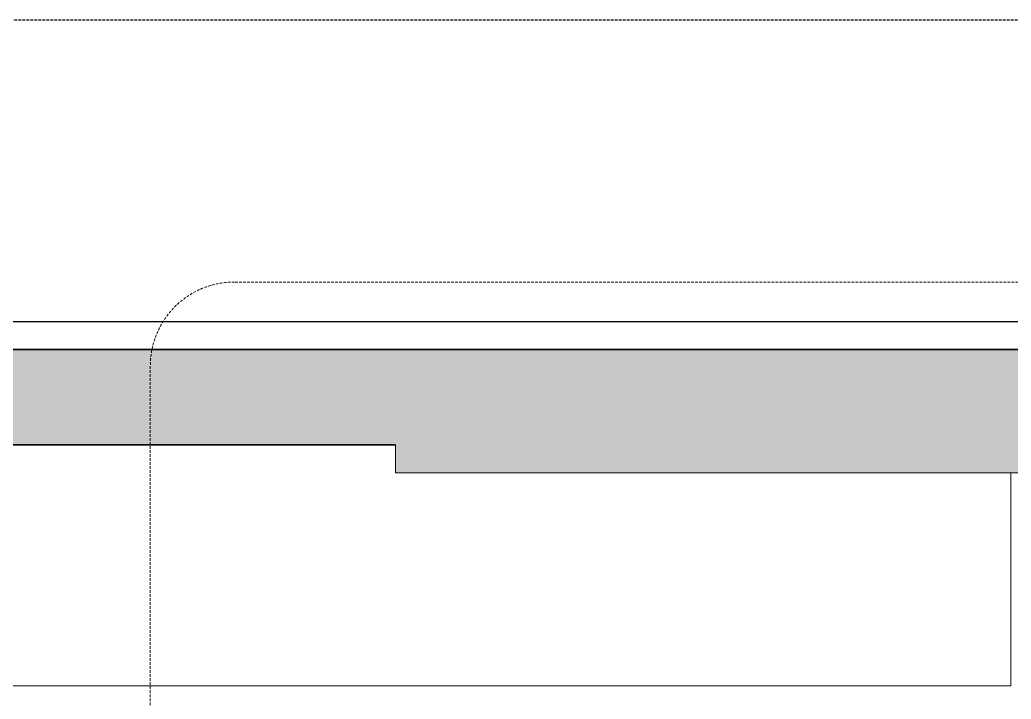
# Model space of a CAD drawing. Header units: millimetres. Extents: x 67190 to 250421, y 542 to 78637.
# Drawn here: x 103771 to 105540, y 4926 to 6138 of the extents above; entities that cross this region are included whole.
import ezdxf

# ---------------------------------------------------------------- set-up
doc = ezdxf.new("R2010")
doc.units = ezdxf.units.MM
for name, pattern in [('Centre', [31.75, 6.35, -4.7625, 15.875, -4.7625]), ('Demolished', [7.14375, 4.7625, -2.38125]), ('Hidden', [7.14375, 4.7625, -2.38125]), ('IMPORT-CENTER _2_', [40.64, 25.4, -5.08, 5.08, -5.08])]:
    doc.linetypes.add(name, pattern=pattern)
for name, color, linetype, lineweight in [('0-6', 130, 'Continuous', 5), ('A-ANNO-SYMB-1', 150, 'Demolished', 9), ('A-DETL-GENF', 92, 'Continuous', 18), ('A-DETL-GENF-4', 92, 'Hidden', 25), ('A-DETL-GENF-5', 9, 'Continuous', 18), ('A-DETL-MEDM', 33, 'Continuous', 35), ('A-DETL-THIN', 151, 'Continuous', 18), ('A-FLOR-LEVL-2', 51, 'Centre', 9), ('G-IMPT', 8, 'Continuous', 18), ('G-IMPT-3', 8, 'IMPORT-CENTER _2_', 18), ('M-EQPM', 50, 'Continuous', 18), ('M-EQPM-2', 50, 'Continuous', 25), ('S-BEAM-2', 7, 'Continuous', 18)]:
    doc.layers.add(name, color=color, linetype=linetype, lineweight=lineweight)

# ---------------------------------------------------------------- blocks, each defined once
blk = doc.blocks.new('NCV_TKTC_KET CAU_rvt-3-TKCS_CĂN HỘ LOẠI 5 - MẶT CẮT 2')
at = {"layer": 'S-BEAM-2'}
for p, q in [((32235.3, 4950), (32235.3, 5330)), ((25536.9, 4950), (32235.3, 4950))]:
    blk.add_line(p, q, dxfattribs=at)
blk = doc.blocks.new('TKTC_XREF_251221_MB TANG 2-7 - TKTC_XREF_260130_MB TANG 2-5_dwg_$cc-4746812-TKCS_CĂN HỘ LOẠI 5 - MẶT CẮT 2')
at = {"layer": 'G-IMPT'}
blk.add_line((31222.5, 5600), (31222.5, 5600), dxfattribs=at)
at = {"layer": 'G-IMPT-3'}
blk.add_line((31265, 5600), (31180.1, 5600), dxfattribs=at)
at = {"layer": 'M-EQPM'}
for p, q in [((31254.1, 5600), (31191, 5600)), ((31191, 5600), (31222.5, 5600)), ((31222.5, 5600), (31254.1, 5600))]:
    blk.add_line(p, q, dxfattribs=at)
blk = doc.blocks.new('TKTC_XREF_251221_MB TANG 2-7 - TKTC_XREF_260130_MB TANG 2-5_dwg_CUM U_DN150-4746811-TKCS_CĂN HỘ LOẠI 5 - MẶT CẮT 2')
at = {"layer": 'G-IMPT'}
for p, q in [((31182.1, 5600), (31181.5, 5600)), ((31181.5, 5600), (31182.1, 5600)), ((31181.5, 5600), (31182.1, 5600)), ((31182.1, 5600), (31181.5, 5600)), ((31185.3, 5600), (31182.1, 5600)), ((31182.1, 5600), (31185.3, 5600)), ((31185.3, 5600), (31182.1, 5600)), ((31182.1, 5600), (31185.3, 5600)), ((31185.8, 5600), (31185.8, 5600)), ((31185.8, 5600), (31185.8, 5600)), ((31185.8, 5600), (31188.6, 5600)), ((31188.6, 5600), (31185.8, 5600)), ((31188.6, 5600), (31185.8, 5600)), ((31188.6, 5600), (31185.8, 5600)), ((31185.8, 5600), (31188.6, 5600)), ((31188.6, 5600), (31185.8, 5600)), ((31188.6, 5600), (31185.8, 5600)), ((31188.6, 5600), (31185.8, 5600)), ((31188.6, 5600), (31189.8, 5600)), ((31189.8, 5600), (31188.6, 5600)), ((31188.6, 5600), (31189.8, 5600)), ((31189.8, 5600), (31188.6, 5600)), ((31189.8, 5600), (31224.3, 5600)), ((31189.8, 5600), (31224.3, 5600)), ((31189.8, 5600), (31224.3, 5600)), ((31189.8, 5600), (31224.3, 5600)), ((31224.3, 5600), (31224.3, 5600)), ((31224.3, 5600), (31224.3, 5600)), ((31224.3, 5600), (31259.8, 5600)), ((31259.8, 5600), (31224.3, 5600))]:
    blk.add_line(p, q, dxfattribs=at)
blk = doc.blocks.new('TKTC_XREF_251221_MB TANG 2-7 - TKTC_XREF_260130_MB TANG 2-5_dwg_CUM U_DN150-V41-TKCS_CĂN HỘ LOẠI 5 - MẶT CẮT 2')
at = {"layer": 'G-IMPT'}
for p, q in [((31180.8, 5600), (31180.1, 5600)), ((31180.1, 5600), (31180.8, 5600)), ((31180.1, 5600), (31180.8, 5600)), ((31180.8, 5600), (31180.1, 5600)), ((31184.6, 5600), (31180.8, 5600)), ((31180.8, 5600), (31184.6, 5600)), ((31184.6, 5600), (31180.8, 5600)), ((31180.8, 5600), (31184.6, 5600)), ((31185.3, 5600), (31185.3, 5600)), ((31185.3, 5600), (31185.3, 5600)), ((31185.3, 5600), (31188.6, 5600)), ((31188.6, 5600), (31185.3, 5600)), ((31188.6, 5600), (31185.3, 5600)), ((31188.6, 5600), (31185.3, 5600)), ((31185.3, 5600), (31188.6, 5600)), ((31188.6, 5600), (31185.3, 5600)), ((31188.6, 5600), (31185.3, 5600)), ((31188.6, 5600), (31185.3, 5600)), ((31188.6, 5600), (31189.9, 5600)), ((31189.9, 5600), (31188.6, 5600)), ((31188.6, 5600), (31189.9, 5600)), ((31189.9, 5600), (31188.6, 5600)), ((31189.9, 5600), (31231.1, 5600)), ((31189.9, 5600), (31231.1, 5600)), ((31189.9, 5600), (31231.1, 5600)), ((31189.9, 5600), (31231.1, 5600)), ((31231.1, 5600), (31267.6, 5600)), ((31267.6, 5600), (31231.1, 5600)), ((31231.1, 5600), (31269.8, 5600)), ((31269.8, 5600), (31231.1, 5600)), ((31231.1, 5600), (31273.3, 5600)), ((31273.3, 5600), (31231.1, 5600))]:
    blk.add_line(p, q, dxfattribs=at)
blk = doc.blocks.new('TKTC_XREF_251221_MB TANG 2-7 - TKTC_XREF_260130_MB TANG 2-5_dwg_$cc-V42-TKCS_CĂN HỘ LOẠI 5 - MẶT CẮT 2')
at = {"layer": 'G-IMPT'}
for p, q in [((31231.1, 5600), (31195.4, 5600)), ((31195.4, 5600), (31266.7, 5600)), ((31266.7, 5600), (31231.1, 5600))]:
    blk.add_line(p, q, dxfattribs=at)
at = {"layer": 'G-IMPT-3'}
blk.add_line((31281.6, 5600), (31180.5, 5600), dxfattribs=at)
at = {"layer": 'M-EQPM'}
for p, q in [((31268.6, 5600), (31193.5, 5600)), ((31193.5, 5600), (31231.1, 5600)), ((31231.1, 5600), (31268.6, 5600))]:
    blk.add_line(p, q, dxfattribs=at)
blk = doc.blocks.new('TKTC_XREF_251221_MB TANG 2-7 - TKTC_XREF_260130_MB TANG 2-5_dwg_$cc-4746805-TKCS_CĂN HỘ LOẠI 5 - MẶT CẮT 2')
at = {"layer": 'G-IMPT-3'}
for p, q in [((31264.2, 5600), (31183.6, 5600)), ((31223.9, 5600), (31223.9, 5600))]:
    blk.add_line(p, q, dxfattribs=at)
at = {"layer": 'M-EQPM'}
for p, q in [((31194, 5600), (31250.9, 5600)), ((31250.9, 5600), (31194, 5600)), ((31223.9, 5600), (31223.9, 5600)), ((31223.9, 5600), (31223.9, 5600)), ((31223.9, 5600), (31223.9, 5600))]:
    blk.add_line(p, q, dxfattribs=at)
blk = doc.blocks.new('TKTC_XREF_251221_MB TANG 2-7 - TKTC_XREF_260130_MB TANG 2-5_dwg_CUM U_DN100-4746799-TKCS_CĂN HỘ LOẠI 5 - MẶT CẮT 2')
at = {"layer": 'G-IMPT'}
for p, q in [((31182.4, 5600), (31182.9, 5600)), ((31182.9, 5600), (31182.4, 5600)), ((31182.4, 5600), (31182.9, 5600)), ((31182.9, 5600), (31182.4, 5600)), ((31185.7, 5600), (31182.9, 5600)), ((31182.9, 5600), (31185.7, 5600)), ((31185.7, 5600), (31182.9, 5600)), ((31182.9, 5600), (31185.7, 5600)), ((31186.2, 5600), (31186.2, 5600)), ((31186.2, 5600), (31186.2, 5600)), ((31186.2, 5600), (31188.8, 5600)), ((31188.8, 5600), (31186.2, 5600)), ((31188.8, 5600), (31186.2, 5600)), ((31188.8, 5600), (31186.2, 5600)), ((31186.2, 5600), (31188.8, 5600)), ((31188.8, 5600), (31186.2, 5600)), ((31188.8, 5600), (31186.2, 5600)), ((31188.8, 5600), (31186.2, 5600)), ((31188.8, 5600), (31189.8, 5600)), ((31189.8, 5600), (31188.8, 5600)), ((31188.8, 5600), (31189.8, 5600)), ((31189.8, 5600), (31188.8, 5600)), ((31189.8, 5600), (31223.9, 5600)), ((31189.8, 5600), (31223.9, 5600)), ((31189.8, 5600), (31223.9, 5600)), ((31189.8, 5600), (31223.9, 5600)), ((31223.9, 5600), (31223.9, 5600)), ((31223.9, 5600), (31223.9, 5600)), ((31223.9, 5600), (31259.2, 5600)), ((31259.2, 5600), (31223.9, 5600))]:
    blk.add_line(p, q, dxfattribs=at)
blk = doc.blocks.new('TKTC_XREF_251221_MB TANG 2-7 - TKTC_XREF_260130_MB TANG 2-5_dwg_CUM U_DN150-V43-TKCS_CĂN HỘ LOẠI 5 - MẶT CẮT 2')
at = {"layer": 'G-IMPT'}
for p, q in [((31178.8, 5600), (31178, 5600)), ((31178, 5600), (31178.8, 5600)), ((31178, 5600), (31178.8, 5600)), ((31178.8, 5600), (31178, 5600)), ((31183.3, 5600), (31178.8, 5600)), ((31178.8, 5600), (31183.3, 5600)), ((31183.3, 5600), (31178.8, 5600)), ((31178.8, 5600), (31183.3, 5600)), ((31184.1, 5600), (31184.1, 5600)), ((31184.1, 5600), (31184.1, 5600)), ((31184.1, 5600), (31184.1, 5600)), ((31184.1, 5600), (31184.1, 5600)), ((31184.1, 5600), (31184.1, 5600)), ((31184.1, 5600), (31184.1, 5600)), ((31184.1, 5600), (31188.2, 5600)), ((31188.2, 5600), (31184.1, 5600)), ((31188.2, 5600), (31184.1, 5600)), ((31188.2, 5600), (31184.1, 5600)), ((31184.1, 5600), (31188.2, 5600)), ((31188.2, 5600), (31184.1, 5600)), ((31188.2, 5600), (31184.1, 5600)), ((31188.2, 5600), (31184.1, 5600)), ((31188.2, 5600), (31189.8, 5600)), ((31189.8, 5600), (31188.2, 5600)), ((31188.2, 5600), (31189.8, 5600)), ((31189.8, 5600), (31188.2, 5600)), ((31189.8, 5600), (31239.1, 5600)), ((31189.8, 5600), (31239.1, 5600)), ((31189.8, 5600), (31239.1, 5600)), ((31189.8, 5600), (31239.1, 5600)), ((31239.1, 5600), (31283, 5600)), ((31283, 5600), (31239.1, 5600)), ((31239.1, 5600), (31239.1, 5600)), ((31239.1, 5600), (31239.1, 5600))]:
    blk.add_line(p, q, dxfattribs=at)
blk = doc.blocks.new('TKTC_XREF_251221_MB TANG 2-7 - TKTC_XREF_260130_MB TANG 2-5_dwg_$cc-4746800-TKCS_CĂN HỘ LOẠI 5 - MẶT CẮT 2')
at = {"layer": 'G-IMPT-3'}
for p, q in [((31402.5, 5600), (31176.5, 5600)), ((31289.7, 5600), (31289.4, 5600))]:
    blk.add_line(p, q, dxfattribs=at)
at = {"layer": 'M-EQPM'}
for p, q in [((31205.5, 5600), (31205.5, 5600)), ((31289.6, 5600), (31289.4, 5600)), ((31289.4, 5600), (31289.5, 5600)), ((31289.5, 5600), (31289.6, 5600))]:
    blk.add_line(p, q, dxfattribs=at)
blk = doc.blocks.new('TKTC_XREF_251221_MB TANG 2-7 - TKTC_XREF_260130_MB TANG 2-5_dwg_CUM U_DN100-4746796-TKCS_CĂN HỘ LOẠI 5 - MẶT CẮT 2')
at = {"layer": 'G-IMPT'}
for p, q in [((31169.3, 5600), (31170.7, 5600)), ((31170.7, 5600), (31169.3, 5600)), ((31169.3, 5600), (31169.3, 5600)), ((31169.5, 5600), (31170.9, 5600)), ((31170.9, 5600), (31169.5, 5600)), ((31169.5, 5600), (31169.5, 5600)), ((31173, 5600), (31173, 5600)), ((31173.2, 5600), (31173.2, 5600)), ((31175.8, 5600), (31175.8, 5600)), ((31176, 5600), (31176.1, 5600)), ((31178.7, 5600), (31178.7, 5600)), ((31178.9, 5600), (31179, 5600)), ((31180.1, 5600), (31180.1, 5600)), ((31180.1, 5600), (31180.1, 5600)), ((31180.1, 5600), (31180.1, 5600)), ((31187.2, 5600), (31180.1, 5600)), ((31187.2, 5600), (31180.1, 5600)), ((31180.4, 5600), (31180.4, 5600)), ((31180.4, 5600), (31180.4, 5600)), ((31180.4, 5600), (31180.4, 5600)), ((31187.4, 5600), (31180.4, 5600)), ((31187.4, 5600), (31180.4, 5600)), ((31190, 5600), (31285.8, 5600)), ((31190.3, 5600), (31286.1, 5600)), ((31286.1, 5600), (31285.8, 5600)), ((31286, 5600), (31285.8, 5600)), ((31286.1, 5600), (31285.8, 5600))]:
    blk.add_line(p, q, dxfattribs=at)
at = {"layer": 'G-IMPT', "flags": 128}
for points in [[(31178.7, 5600), (31170.7, 5600), (31170.7, 5600), (31178.7, 5600)], [(31178.9, 5600), (31170.9, 5600), (31170.9, 5600), (31179, 5600)], [(31180.1, 5600), (31187.2, 5600), (31187.2, 5600), (31180.1, 5600)], [(31180.4, 5600), (31187.5, 5600), (31187.4, 5600), (31180.4, 5600)], [(31187.2, 5600), (31187.2, 5600), (31190, 5600), (31190, 5600), (31187.2, 5600), (31187.2, 5600)], [(31187.4, 5600), (31187.4, 5600), (31190.3, 5600), (31190.3, 5600), (31187.5, 5600), (31187.5, 5600)], [(31190, 5600), (31285.8, 5600), (31285.8, 5600)], [(31190.3, 5600), (31286.1, 5600), (31286, 5600)]]:
    blk.add_lwpolyline(points, dxfattribs=at)
blk = doc.blocks.new('TKTC_XREF_251221_MB TANG 2-7 - TKTC_XREF_260130_MB TANG 2-5_dwg_$cc-V44-TKCS_CĂN HỘ LOẠI 5 - MẶT CẮT 2')
at = {"layer": 'G-IMPT-3'}
for p, q in [((31071.8, 5600), (31192.9, 5600)), ((31132.8, 5600), (31131.9, 5600))]:
    blk.add_line(p, q, dxfattribs=at)
at = {"layer": 'M-EQPM'}
for p, q in [((31132.7, 5600), (31132.1, 5600)), ((31132.1, 5600), (31132.4, 5600)), ((31132.4, 5600), (31132.7, 5600)), ((31177.4, 5600), (31177.4, 5600))]:
    blk.add_line(p, q, dxfattribs=at)
blk = doc.blocks.new('TKTC_XREF_251221_MB TANG 2-7 - TKTC_XREF_260130_MB TANG 2-5_dwg_CUM U_DN100-V45-TKCS_CĂN HỘ LOẠI 5 - MẶT CẮT 2')
at = {"layer": 'G-IMPT'}
for p, q in [((31134.7, 5600), (31133.9, 5600)), ((31134.7, 5600), (31133.9, 5600)), ((31185.2, 5600), (31133.9, 5600)), ((31134.6, 5600), (31134, 5600)), ((31186, 5600), (31134.7, 5600)), ((31186.7, 5600), (31190.5, 5600)), ((31186.8, 5600), (31190.6, 5600)), ((31187.5, 5600), (31191.3, 5600)), ((31187.5, 5600), (31191.3, 5600)), ((31190.5, 5600), (31190.5, 5600)), ((31190.5, 5600), (31190.6, 5600)), ((31190.6, 5600), (31190.6, 5600)), ((31191.3, 5600), (31191.3, 5600)), ((31191.3, 5600), (31191.3, 5600)), ((31191.3, 5600), (31191.3, 5600)), ((31191.3, 5600), (31191.3, 5600)), ((31192, 5600), (31192.1, 5600)), ((31192.8, 5600), (31192.9, 5600)), ((31193.6, 5600), (31193.6, 5600)), ((31194.4, 5600), (31194.4, 5600)), ((31195.1, 5600), (31195.1, 5600)), ((31196.4, 5600), (31195.6, 5600)), ((31195.6, 5600), (31196.3, 5600)), ((31196.3, 5600), (31197.1, 5600)), ((31196.3, 5600), (31196.4, 5600)), ((31197.1, 5600), (31196.4, 5600)), ((31197.1, 5600), (31197.1, 5600))]:
    blk.add_line(p, q, dxfattribs=at)
at = {"layer": 'G-IMPT', "flags": 128}
for points in [[(31185.3, 5600), (31133.9, 5600), (31134, 5600)], [(31186, 5600), (31134.7, 5600), (31134.6, 5600)], [(31186.7, 5600), (31186.7, 5600), (31185.2, 5600), (31185.3, 5600), (31186.8, 5600), (31186.8, 5600)], [(31187.5, 5600), (31187.5, 5600), (31185.9, 5600), (31186, 5600), (31187.6, 5600), (31187.5, 5600)], [(31190.6, 5600), (31186.8, 5600), (31186.7, 5600), (31190.5, 5600)], [(31191.3, 5600), (31187.5, 5600), (31187.5, 5600), (31191.3, 5600)], [(31191.3, 5600), (31195.6, 5600), (31195.6, 5600), (31191.3, 5600)], [(31192, 5600), (31196.3, 5600), (31196.4, 5600), (31192.1, 5600)]]:
    blk.add_lwpolyline(points, dxfattribs=at)
blk = doc.blocks.new('TKTC_XREF_251221_MB TANG 2-7 - TKTC_XREF_260130_MB TANG 2-5_dwg_$cc-4746795-TKCS_CĂN HỘ LOẠI 5 - MẶT CẮT 2')
at = {"layer": 'G-IMPT-3'}
for p, q in [((31043.3, 5600), (31196.3, 5600)), ((31119.9, 5600), (31119.8, 5600))]:
    blk.add_line(p, q, dxfattribs=at)
at = {"layer": 'M-EQPM'}
for p, q in [((31119.8, 5600), (31119.9, 5600)), ((31119.9, 5600), (31119.8, 5600)), ((31119.8, 5600), (31119.8, 5600)), ((31176.7, 5600), (31176.7, 5600))]:
    blk.add_line(p, q, dxfattribs=at)
blk = doc.blocks.new('TKTC_XREF_251221_MB TANG 2-7 - TKTC_XREF_260130_MB TANG 2-5_dwg_CUM U_DN100-V46-TKCS_CĂN HỘ LOẠI 5 - MẶT CẮT 2')
at = {"layer": 'G-IMPT'}
for p, q in [((31119.8, 5600), (31119.9, 5600)), ((31119.8, 5600), (31119.9, 5600)), ((31119.8, 5600), (31119.9, 5600)), ((31184.6, 5600), (31119.8, 5600)), ((31184.7, 5600), (31119.9, 5600)), ((31186.5, 5600), (31191.3, 5600)), ((31186.5, 5600), (31191.3, 5600)), ((31186.6, 5600), (31191.4, 5600)), ((31186.6, 5600), (31191.4, 5600)), ((31191.3, 5600), (31191.3, 5600)), ((31191.3, 5600), (31191.3, 5600)), ((31191.3, 5600), (31191.3, 5600)), ((31191.4, 5600), (31191.4, 5600)), ((31191.4, 5600), (31191.4, 5600)), ((31191.4, 5600), (31191.4, 5600)), ((31192.3, 5600), (31192.3, 5600)), ((31192.4, 5600), (31192.4, 5600)), ((31194.2, 5600), (31194.2, 5600)), ((31194.4, 5600), (31194.3, 5600)), ((31196.1, 5600), (31196.1, 5600)), ((31196.3, 5600), (31196.3, 5600)), ((31198.7, 5600), (31197.7, 5600)), ((31197.7, 5600), (31198.7, 5600)), ((31198.8, 5600), (31197.8, 5600)), ((31197.8, 5600), (31198.8, 5600)), ((31198.7, 5600), (31198.7, 5600)), ((31198.8, 5600), (31198.8, 5600))]:
    blk.add_line(p, q, dxfattribs=at)
at = {"layer": 'G-IMPT', "flags": 128}
for points in [[(31184.6, 5600), (31119.8, 5600), (31119.8, 5600)], [(31184.7, 5600), (31119.9, 5600), (31119.9, 5600)], [(31186.5, 5600), (31186.5, 5600), (31184.6, 5600), (31184.6, 5600), (31186.5, 5600), (31186.5, 5600)], [(31186.6, 5600), (31186.6, 5600), (31184.7, 5600), (31184.7, 5600), (31186.6, 5600), (31186.6, 5600)], [(31191.3, 5600), (31186.5, 5600), (31186.5, 5600), (31191.3, 5600)], [(31191.4, 5600), (31186.6, 5600), (31186.6, 5600), (31191.4, 5600)], [(31192.3, 5600), (31197.7, 5600), (31197.7, 5600), (31192.3, 5600)], [(31192.4, 5600), (31197.8, 5600), (31197.8, 5600), (31192.4, 5600)]]:
    blk.add_lwpolyline(points, dxfattribs=at)
blk = doc.blocks.new('TKTC_XREF_251221_MB TANG 2-7 - TKTC_XREF_260130_MB TANG 2-5_dwg_$cc-4746798-TKCS_CĂN HỘ LOẠI 5 - MẶT CẮT 2')
at = {"layer": 'G-IMPT-3'}
for p, q in [((31044.2, 5600), (31197.2, 5600)), ((31120.6, 5600), (31120.7, 5600))]:
    blk.add_line(p, q, dxfattribs=at)
at = {"layer": 'M-EQPM'}
for p, q in [((31120.7, 5600), (31120.6, 5600)), ((31120.6, 5600), (31120.7, 5600)), ((31120.7, 5600), (31120.7, 5600)), ((31177.5, 5600), (31177.5, 5600))]:
    blk.add_line(p, q, dxfattribs=at)
blk = doc.blocks.new('TKTC_XREF_251221_MB TANG 2-7 - TKTC_XREF_260130_MB TANG 2-5_dwg_$cc-4746797-TKCS_CĂN HỘ LOẠI 5 - MẶT CẮT 2')
at = {"layer": 'G-IMPT-3'}
for p, q in [((31072.2, 5600), (31193.3, 5600)), ((31133.2, 5600), (31132.3, 5600))]:
    blk.add_line(p, q, dxfattribs=at)
at = {"layer": 'M-EQPM'}
for p, q in [((31133.1, 5600), (31132.5, 5600)), ((31132.5, 5600), (31132.8, 5600)), ((31132.8, 5600), (31133.1, 5600)), ((31177.8, 5600), (31177.8, 5600))]:
    blk.add_line(p, q, dxfattribs=at)
blk = doc.blocks.new('TKTC_XREF_251221_MB TANG 2-7 - TKTC_XREF_260130_MB TANG 2-5_dwg_$cc-4746802-TKCS_CĂN HỘ LOẠI 5 - MẶT CẮT 2')
at = {"layer": 'G-IMPT-3'}
for p, q in [((30729.2, 5600), (30850.3, 5600)), ((30789.3, 5600), (30790.1, 5600))]:
    blk.add_line(p, q, dxfattribs=at)
at = {"layer": 'M-EQPM'}
for p, q in [((30789.7, 5600), (30744.7, 5600)), ((30744.7, 5600), (30834.7, 5600)), ((30834.7, 5600), (30789.7, 5600)), ((30790, 5600), (30790, 5600))]:
    blk.add_line(p, q, dxfattribs=at)
blk = doc.blocks.new('TKTC_XREF_251221_MB TANG 2-7 - TKTC_XREF_260130_MB TANG 2-5_dwg_CUM U_DN100-V65-TKCS_CĂN HỘ LOẠI 5 - MẶT CẮT 2')
at = {"layer": 'G-IMPT'}
for p, q in [((30736.5, 5600), (30734.2, 5600)), ((30735.2, 5600), (30844.2, 5600)), ((30735.6, 5600), (30735.2, 5600)), ((30742.2, 5600), (30735.4, 5600)), ((30741, 5600), (30736.5, 5600)), ((30736.5, 5600), (30736.5, 5600)), ((30737.5, 5600), (30736.8, 5600)), ((30740.1, 5600), (30737.5, 5600)), ((30740, 5600), (30737.5, 5600)), ((30740.1, 5600), (30737.5, 5600)), ((30740.8, 5600), (30740.1, 5600)), ((30743.3, 5600), (30741, 5600)), ((30741, 5600), (30741, 5600)), ((30741.6, 5600), (30837.9, 5600)), ((30744.7, 5600), (30834.7, 5600)), ((30839.1, 5600), (30836.8, 5600)), ((30844.8, 5600), (30838, 5600)), ((30843.7, 5600), (30839.1, 5600)), ((30839.1, 5600), (30839.1, 5600)), ((30840.2, 5600), (30839.4, 5600)), ((30842.7, 5600), (30840.1, 5600)), ((30842.7, 5600), (30840.2, 5600)), ((30842.7, 5600), (30840.2, 5600)), ((30843.5, 5600), (30842.7, 5600)), ((30843.6, 5600), (30843.7, 5600)), ((30845.9, 5600), (30843.7, 5600)), ((30844.5, 5600), (30844.2, 5600))]:
    blk.add_line(p, q, dxfattribs=at)
at = {"layer": 'G-IMPT', "flags": 128}
for points in [[(30743.3, 5600), (30744.8, 5600), (30744.8, 5600), (30732.7, 5600), (30732.7, 5600), (30734.2, 5600)], [(30734.2, 5600), (30734.2, 5600), (30743.3, 5600), (30743.3, 5600)], [(30740.8, 5600), (30740.8, 5600), (30736.8, 5600), (30736.8, 5600)], [(30741.9, 5600), (30741.6, 5600), (30744.7, 5600)], [(30838.2, 5600), (30837.9, 5600), (30834.7, 5600)], [(30845.9, 5600), (30847.4, 5600), (30847.4, 5600), (30835.3, 5600), (30835.3, 5600), (30836.8, 5600)], [(30836.8, 5600), (30836.8, 5600), (30845.9, 5600), (30845.9, 5600)], [(30843.4, 5600), (30843.5, 5600), (30839.4, 5600), (30839.4, 5600)]]:
    blk.add_lwpolyline(points, dxfattribs=at)
blk = doc.blocks.new('TKTC_XREF_251221_MB TANG 2-7 - TKTC_XREF_260130_MB TANG 2-5_dwg_$cc-V51-TKCS_CĂN HỘ LOẠI 5 - MẶT CẮT 2')
at = {"layer": 'G-IMPT-3'}
for p, q in [((29205.1, 5600), (29358.1, 5600)), ((29281.6, 5600), (29281.6, 5600))]:
    blk.add_line(p, q, dxfattribs=at)
at = {"layer": 'M-EQPM'}
for p, q in [((29281.6, 5600), (29224.8, 5600)), ((29224.8, 5600), (29338.5, 5600)), ((29335.7, 5600), (29227.5, 5600)), ((29227.5, 5600), (29281.6, 5600)), ((29281.6, 5600), (29335.7, 5600)), ((29338.5, 5600), (29281.6, 5600))]:
    blk.add_line(p, q, dxfattribs=at)
blk = doc.blocks.new('TKTC_XREF_251221_MB TANG 2-7 - TKTC_XREF_260130_MB TANG 2-5_dwg_CUM U_DN100-V66-TKCS_CĂN HỘ LOẠI 5 - MẶT CẮT 2')
at = {"layer": 'G-IMPT'}
for p, q in [((30557.8, 5600), (30542.5, 5600)), ((30542.5, 5600), (30544.4, 5600)), ((30547.3, 5600), (30544.4, 5600)), ((30544.4, 5600), (30555.9, 5600)), ((30554.4, 5600), (30545.8, 5600)), ((30546.1, 5600), (30683.8, 5600)), ((30553, 5600), (30547.3, 5600)), ((30548.5, 5600), (30547.6, 5600)), ((30552.7, 5600), (30547.6, 5600)), ((30551.7, 5600), (30548.5, 5600)), ((30551.7, 5600), (30548.5, 5600)), ((30551.7, 5600), (30548.5, 5600)), ((30552.7, 5600), (30551.7, 5600)), ((30555.9, 5600), (30553, 5600)), ((30554.1, 5600), (30675.8, 5600)), ((30554.1, 5600), (30558.1, 5600)), ((30555.9, 5600), (30557.8, 5600)), ((30558.1, 5600), (30671.8, 5600)), ((30675.8, 5600), (30671.8, 5600)), ((30687.5, 5600), (30672.1, 5600)), ((30672.1, 5600), (30674.1, 5600)), ((30676.9, 5600), (30674.1, 5600)), ((30674.1, 5600), (30685.6, 5600)), ((30684.1, 5600), (30675.5, 5600)), ((30682.7, 5600), (30676.9, 5600)), ((30678.2, 5600), (30677.3, 5600)), ((30682.4, 5600), (30677.3, 5600)), ((30681.4, 5600), (30678.2, 5600)), ((30681.4, 5600), (30678.2, 5600)), ((30681.4, 5600), (30678.2, 5600)), ((30682.4, 5600), (30681.4, 5600)), ((30685.6, 5600), (30682.7, 5600)), ((30685.6, 5600), (30687.5, 5600))]:
    blk.add_line(p, q, dxfattribs=at)
blk = doc.blocks.new('TKTC_XREF_251221_MB TANG 2-7 - TKTC_XREF_260130_MB TANG 2-5_dwg_$cc-V52-TKCS_CĂN HỘ LOẠI 5 - MẶT CẮT 2')
at = {"layer": 'G-IMPT-3'}
for p, q in [((29490.5, 5600), (29369.4, 5600)), ((29430.4, 5600), (29429.6, 5600))]:
    blk.add_line(p, q, dxfattribs=at)
at = {"layer": 'M-EQPM'}
for p, q in [((29475, 5600), (29385, 5600)), ((29385, 5600), (29430, 5600)), ((29429.7, 5600), (29429.7, 5600)), ((29430, 5600), (29475, 5600))]:
    blk.add_line(p, q, dxfattribs=at)
blk = doc.blocks.new('TKTC_XREF_251221_MB TANG 2-7 - TKTC_XREF_260130_MB TANG 2-5_dwg_CUM U_DN100-V48-TKCS_CĂN HỘ LOẠI 5 - MẶT CẮT 2')
at = {"layer": 'G-IMPT'}
for p, q in [((28978.7, 5600), (28980.9, 5600)), ((28979.8, 5600), (28986.6, 5600)), ((28980.1, 5600), (28980.4, 5600)), ((29089.4, 5600), (28980.4, 5600)), ((28980.9, 5600), (28985.5, 5600)), ((28981, 5600), (28980.9, 5600)), ((28981.2, 5600), (28981.9, 5600)), ((28981.9, 5600), (28984.4, 5600)), ((28981.9, 5600), (28984.5, 5600)), ((28981.9, 5600), (28984.5, 5600)), ((28984.4, 5600), (28985.2, 5600)), ((28985.5, 5600), (28987.8, 5600)), ((28985.5, 5600), (28985.5, 5600)), ((29083.1, 5600), (28986.7, 5600)), ((29079.9, 5600), (28989.9, 5600)), ((29081.3, 5600), (29083.6, 5600)), ((29082.4, 5600), (29089.3, 5600)), ((29083.6, 5600), (29088.1, 5600)), ((29083.6, 5600), (29083.6, 5600)), ((29083.8, 5600), (29084.5, 5600)), ((29084.5, 5600), (29087.1, 5600)), ((29084.6, 5600), (29087.1, 5600)), ((29084.6, 5600), (29087.1, 5600)), ((29087.1, 5600), (29087.8, 5600)), ((29088.1, 5600), (29090.4, 5600)), ((29088.1, 5600), (29088.1, 5600)), ((29089, 5600), (29089.4, 5600))]:
    blk.add_line(p, q, dxfattribs=at)
at = {"layer": 'G-IMPT', "flags": 128}
for points in [[(28978.7, 5600), (28977.2, 5600), (28977.2, 5600), (28989.3, 5600), (28989.3, 5600), (28987.8, 5600)], [(28987.8, 5600), (28987.8, 5600), (28978.7, 5600), (28978.7, 5600)], [(28981.2, 5600), (28981.2, 5600), (28985.2, 5600), (28985.2, 5600)], [(28986.4, 5600), (28986.7, 5600), (28989.9, 5600)], [(29081.3, 5600), (29079.8, 5600), (29079.8, 5600), (29091.9, 5600), (29091.9, 5600), (29090.4, 5600)], [(29082.7, 5600), (29083.1, 5600), (29079.9, 5600)], [(29090.4, 5600), (29090.4, 5600), (29081.3, 5600), (29081.3, 5600)], [(29083.8, 5600), (29083.8, 5600), (29087.8, 5600), (29087.9, 5600)]]:
    blk.add_lwpolyline(points, dxfattribs=at)
blk = doc.blocks.new('TKTC_XREF_251221_MB TANG 2-7 - TKTC_XREF_260130_MB TANG 2-5_dwg_FD-4746803-TKCS_CĂN HỘ LOẠI 5 - MẶT CẮT 2')
at = {"layer": 'G-IMPT'}
for p, q in [((31886.6, 5600), (31736.6, 5600)), ((31736.6, 5600), (31886.6, 5600)), ((31758.3, 5600), (31864.9, 5600)), ((31773.9, 5600), (31849.3, 5600)), ((31773.9, 5600), (31849.3, 5600)), ((31811.6, 5600), (31811.6, 5600))]:
    blk.add_line(p, q, dxfattribs=at)
blk = doc.blocks.new('TKTC_XREF_251221_MB TANG 2-7 - TKTC_XREF_260130_MB TANG 2-5_dwg_$cc-V49-TKCS_CĂN HỘ LOẠI 5 - MẶT CẮT 2')
at = {"layer": 'G-IMPT-3'}
for p, q in [((28885.2, 5600), (28732.2, 5600)), ((28808.7, 5600), (28808.7, 5600))]:
    blk.add_line(p, q, dxfattribs=at)
at = {"layer": 'M-EQPM'}
for p, q in [((28865.6, 5600), (28751.8, 5600)), ((28751.8, 5600), (28808.7, 5600)), ((28808.7, 5600), (28754.6, 5600)), ((28754.6, 5600), (28862.8, 5600)), ((28862.8, 5600), (28808.7, 5600)), ((28808.7, 5600), (28865.6, 5600))]:
    blk.add_line(p, q, dxfattribs=at)
blk = doc.blocks.new('TKTC_XREF_251221_MB TANG 2-7 - TKTC_XREF_251221_MB TANG 2-7-2039446-TKCS_CĂN HỘ LOẠI 5 - MẶT CẮT 2')
at = {"layer": 'M-EQPM'}
for p, q in [((30536.3, 5600), (30536.7, 5600)), ((31036.2, 5600), (30536.3, 5600)), ((30536.3, 5600), (30536.7, 5600)), ((31036.2, 5600), (30536.3, 5600)), ((30536.7, 5600), (31038.3, 5600)), ((30536.7, 5600), (31038.3, 5600)), ((30538.1, 5600), (30538.4, 5600)), ((31037.9, 5600), (30538.1, 5600)), ((30538.1, 5600), (30538.4, 5600)), ((31037.9, 5600), (30538.1, 5600)), ((30538.4, 5600), (31036.5, 5600)), ((30538.4, 5600), (31036.5, 5600)), ((31036.5, 5600), (31036.2, 5600)), ((31036.5, 5600), (31036.2, 5600)), ((31038.3, 5600), (31037.9, 5600)), ((31038.3, 5600), (31037.9, 5600)), ((31086.1, 5600), (31135.3, 5600)), ((31135.3, 5600), (31086.1, 5600)), ((31187.9, 5600), (31139.8, 5600)), ((31139.8, 5600), (31187.9, 5600)), ((31185.7, 5600), (31234.9, 5600)), ((31234.9, 5600), (31185.7, 5600)), ((31185.7, 5600), (31234.9, 5600)), ((31234.9, 5600), (31185.7, 5600)), ((31185.7, 5600), (31234.9, 5600)), ((31234.9, 5600), (31185.7, 5600))]:
    blk.add_line(p, q, dxfattribs=at)
at = {"layer": 'M-EQPM-2'}
blk.add_line((23536.9, 5600), (34114, 5600), dxfattribs=at)
at = {"extrusion": (0, 0, -1)}
for name, p in [('TKTC_XREF_251221_MB TANG 2-7 - TKTC_XREF_260130_MB TANG 2-5_dwg_$cc-V51-TKCS_CĂN HỘ LOẠI 5 - MẶT CẮT 2', (-59896.6, 0)), ('TKTC_XREF_251221_MB TANG 2-7 - TKTC_XREF_260130_MB TANG 2-5_dwg_$cc-V49-TKCS_CĂN HỘ LOẠI 5 - MẶT CẮT 2', (-59770.1, 0))]:
    blk.add_blockref(name, p, dxfattribs=at)
for name, p in [('TKTC_XREF_251221_MB TANG 2-7 - TKTC_XREF_260130_MB TANG 2-5_dwg_CUM U_DN100-V66-TKCS_CĂN HỘ LOẠI 5 - MẶT CẮT 2', (0, 0)), ('TKTC_XREF_251221_MB TANG 2-7 - TKTC_XREF_260130_MB TANG 2-5_dwg_$cc-4746802-TKCS_CĂN HỘ LOẠI 5 - MẶT CẮT 2', (0, 0)), ('TKTC_XREF_251221_MB TANG 2-7 - TKTC_XREF_260130_MB TANG 2-5_dwg_CUM U_DN100-V65-TKCS_CĂN HỘ LOẠI 5 - MẶT CẮT 2', (0, 0)), ('TKTC_XREF_251221_MB TANG 2-7 - TKTC_XREF_260130_MB TANG 2-5_dwg_CUM U_DN100-V66-TKCS_CĂN HỘ LOẠI 5 - MẶT CẮT 2', (346.4, 0)), ('TKTC_XREF_251221_MB TANG 2-7 - TKTC_XREF_260130_MB TANG 2-5_dwg_$cc-V52-TKCS_CĂN HỘ LOẠI 5 - MẶT CẮT 2', (1547.5, 0)), ('TKTC_XREF_251221_MB TANG 2-7 - TKTC_XREF_260130_MB TANG 2-5_dwg_CUM U_DN100-V48-TKCS_CĂN HỘ LOẠI 5 - MẶT CẮT 2', (1942.6, 0)), ('TKTC_XREF_251221_MB TANG 2-7 - TKTC_XREF_260130_MB TANG 2-5_dwg_$cc-4746795-TKCS_CĂN HỘ LOẠI 5 - MẶT CẮT 2', (-99.6, 0)), ('TKTC_XREF_251221_MB TANG 2-7 - TKTC_XREF_260130_MB TANG 2-5_dwg_$cc-4746798-TKCS_CĂN HỘ LOẠI 5 - MẶT CẮT 2', (-100.3, 0)), ('TKTC_XREF_251221_MB TANG 2-7 - TKTC_XREF_260130_MB TANG 2-5_dwg_$cc-4746797-TKCS_CĂN HỘ LOẠI 5 - MẶT CẮT 2', (-100.3, 0)), ('TKTC_XREF_251221_MB TANG 2-7 - TKTC_XREF_260130_MB TANG 2-5_dwg_$cc-V44-TKCS_CĂN HỘ LOẠI 5 - MẶT CẮT 2', (-99.6, 0)), ('TKTC_XREF_251221_MB TANG 2-7 - TKTC_XREF_260130_MB TANG 2-5_dwg_CUM U_DN100-V46-TKCS_CĂN HỘ LOẠI 5 - MẶT CẮT 2', (-99.6, 0)), ('TKTC_XREF_251221_MB TANG 2-7 - TKTC_XREF_260130_MB TANG 2-5_dwg_CUM U_DN100-V46-TKCS_CĂN HỘ LOẠI 5 - MẶT CẮT 2', (-99.5, 0)), ('TKTC_XREF_251221_MB TANG 2-7 - TKTC_XREF_260130_MB TANG 2-5_dwg_CUM U_DN100-V45-TKCS_CĂN HỘ LOẠI 5 - MẶT CẮT 2', (-99.9, 0)), ('TKTC_XREF_251221_MB TANG 2-7 - TKTC_XREF_260130_MB TANG 2-5_dwg_CUM U_DN100-V45-TKCS_CĂN HỘ LOẠI 5 - MẶT CẮT 2', (-99.6, 0)), ('TKTC_XREF_251221_MB TANG 2-7 - TKTC_XREF_260130_MB TANG 2-5_dwg_$cc-4746795-TKCS_CĂN HỘ LOẠI 5 - MẶT CẮT 2', (0, 0)), ('TKTC_XREF_251221_MB TANG 2-7 - TKTC_XREF_260130_MB TANG 2-5_dwg_$cc-4746795-TKCS_CĂN HỘ LOẠI 5 - MẶT CẮT 2', (0, 0)), ('TKTC_XREF_251221_MB TANG 2-7 - TKTC_XREF_260130_MB TANG 2-5_dwg_$cc-4746795-TKCS_CĂN HỘ LOẠI 5 - MẶT CẮT 2', (0, 0)), ('TKTC_XREF_251221_MB TANG 2-7 - TKTC_XREF_260130_MB TANG 2-5_dwg_$cc-4746798-TKCS_CĂN HỘ LOẠI 5 - MẶT CẮT 2', (0, 0)), ('TKTC_XREF_251221_MB TANG 2-7 - TKTC_XREF_260130_MB TANG 2-5_dwg_$cc-4746798-TKCS_CĂN HỘ LOẠI 5 - MẶT CẮT 2', (0, 0)), ('TKTC_XREF_251221_MB TANG 2-7 - TKTC_XREF_260130_MB TANG 2-5_dwg_$cc-4746798-TKCS_CĂN HỘ LOẠI 5 - MẶT CẮT 2', (0, 0)), ('TKTC_XREF_251221_MB TANG 2-7 - TKTC_XREF_260130_MB TANG 2-5_dwg_$cc-V44-TKCS_CĂN HỘ LOẠI 5 - MẶT CẮT 2', (0, 0)), ('TKTC_XREF_251221_MB TANG 2-7 - TKTC_XREF_260130_MB TANG 2-5_dwg_$cc-V44-TKCS_CĂN HỘ LOẠI 5 - MẶT CẮT 2', (0, 0)), ('TKTC_XREF_251221_MB TANG 2-7 - TKTC_XREF_260130_MB TANG 2-5_dwg_$cc-V44-TKCS_CĂN HỘ LOẠI 5 - MẶT CẮT 2', (0, 0)), ('TKTC_XREF_251221_MB TANG 2-7 - TKTC_XREF_260130_MB TANG 2-5_dwg_$cc-4746797-TKCS_CĂN HỘ LOẠI 5 - MẶT CẮT 2', (0, 0)), ('TKTC_XREF_251221_MB TANG 2-7 - TKTC_XREF_260130_MB TANG 2-5_dwg_$cc-4746797-TKCS_CĂN HỘ LOẠI 5 - MẶT CẮT 2', (0, 0)), ('TKTC_XREF_251221_MB TANG 2-7 - TKTC_XREF_260130_MB TANG 2-5_dwg_$cc-4746797-TKCS_CĂN HỘ LOẠI 5 - MẶT CẮT 2', (0, 0)), ('TKTC_XREF_251221_MB TANG 2-7 - TKTC_XREF_260130_MB TANG 2-5_dwg_CUM U_DN100-V46-TKCS_CĂN HỘ LOẠI 5 - MẶT CẮT 2', (0, 0)), ('TKTC_XREF_251221_MB TANG 2-7 - TKTC_XREF_260130_MB TANG 2-5_dwg_CUM U_DN100-V46-TKCS_CĂN HỘ LOẠI 5 - MẶT CẮT 2', (0, 0)), ('TKTC_XREF_251221_MB TANG 2-7 - TKTC_XREF_260130_MB TANG 2-5_dwg_CUM U_DN100-V46-TKCS_CĂN HỘ LOẠI 5 - MẶT CẮT 2', (0, 0)), ('TKTC_XREF_251221_MB TANG 2-7 - TKTC_XREF_260130_MB TANG 2-5_dwg_CUM U_DN100-V46-TKCS_CĂN HỘ LOẠI 5 - MẶT CẮT 2', (0.8, 0)), ('TKTC_XREF_251221_MB TANG 2-7 - TKTC_XREF_260130_MB TANG 2-5_dwg_CUM U_DN100-V46-TKCS_CĂN HỘ LOẠI 5 - MẶT CẮT 2', (0.8, 0)), ('TKTC_XREF_251221_MB TANG 2-7 - TKTC_XREF_260130_MB TANG 2-5_dwg_CUM U_DN100-V46-TKCS_CĂN HỘ LOẠI 5 - MẶT CẮT 2', (0.8, 0)), ('TKTC_XREF_251221_MB TANG 2-7 - TKTC_XREF_260130_MB TANG 2-5_dwg_CUM U_DN100-V45-TKCS_CĂN HỘ LOẠI 5 - MẶT CẮT 2', (0, 0)), ('TKTC_XREF_251221_MB TANG 2-7 - TKTC_XREF_260130_MB TANG 2-5_dwg_CUM U_DN100-V45-TKCS_CĂN HỘ LOẠI 5 - MẶT CẮT 2', (0, 0)), ('TKTC_XREF_251221_MB TANG 2-7 - TKTC_XREF_260130_MB TANG 2-5_dwg_CUM U_DN100-V45-TKCS_CĂN HỘ LOẠI 5 - MẶT CẮT 2', (0, 0)), ('TKTC_XREF_251221_MB TANG 2-7 - TKTC_XREF_260130_MB TANG 2-5_dwg_CUM U_DN100-V45-TKCS_CĂN HỘ LOẠI 5 - MẶT CẮT 2', (0.4, 0)), ('TKTC_XREF_251221_MB TANG 2-7 - TKTC_XREF_260130_MB TANG 2-5_dwg_CUM U_DN100-V45-TKCS_CĂN HỘ LOẠI 5 - MẶT CẮT 2', (0.4, 0)), ('TKTC_XREF_251221_MB TANG 2-7 - TKTC_XREF_260130_MB TANG 2-5_dwg_CUM U_DN100-V45-TKCS_CĂN HỘ LOẠI 5 - MẶT CẮT 2', (0.4, 0)), ('TKTC_XREF_251221_MB TANG 2-7 - TKTC_XREF_260130_MB TANG 2-5_dwg_CUM U_DN100-4746796-TKCS_CĂN HỘ LOẠI 5 - MẶT CẮT 2', (0, 0)), ('TKTC_XREF_251221_MB TANG 2-7 - TKTC_XREF_260130_MB TANG 2-5_dwg_CUM U_DN100-4746796-TKCS_CĂN HỘ LOẠI 5 - MẶT CẮT 2', (0, 0)), ('TKTC_XREF_251221_MB TANG 2-7 - TKTC_XREF_260130_MB TANG 2-5_dwg_$cc-4746800-TKCS_CĂN HỘ LOẠI 5 - MẶT CẮT 2', (0, 0)), ('TKTC_XREF_251221_MB TANG 2-7 - TKTC_XREF_260130_MB TANG 2-5_dwg_$cc-4746800-TKCS_CĂN HỘ LOẠI 5 - MẶT CẮT 2', (0, 0)), ('TKTC_XREF_251221_MB TANG 2-7 - TKTC_XREF_260130_MB TANG 2-5_dwg_CUM U_DN150-V43-TKCS_CĂN HỘ LOẠI 5 - MẶT CẮT 2', (0, 0)), ('TKTC_XREF_251221_MB TANG 2-7 - TKTC_XREF_260130_MB TANG 2-5_dwg_CUM U_DN150-V43-TKCS_CĂN HỘ LOẠI 5 - MẶT CẮT 2', (0, 0)), ('TKTC_XREF_251221_MB TANG 2-7 - TKTC_XREF_260130_MB TANG 2-5_dwg_CUM U_DN150-V41-TKCS_CĂN HỘ LOẠI 5 - MẶT CẮT 2', (-0.2, 0)), ('TKTC_XREF_251221_MB TANG 2-7 - TKTC_XREF_260130_MB TANG 2-5_dwg_CUM U_DN150-V41-TKCS_CĂN HỘ LOẠI 5 - MẶT CẮT 2', (-0.2, 0)), ('TKTC_XREF_251221_MB TANG 2-7 - TKTC_XREF_260130_MB TANG 2-5_dwg_$cc-4746812-TKCS_CĂN HỘ LOẠI 5 - MẶT CẮT 2', (0, 0)), ('TKTC_XREF_251221_MB TANG 2-7 - TKTC_XREF_260130_MB TANG 2-5_dwg_CUM U_DN150-V41-TKCS_CĂN HỘ LOẠI 5 - MẶT CẮT 2', (0, 0)), ('TKTC_XREF_251221_MB TANG 2-7 - TKTC_XREF_260130_MB TANG 2-5_dwg_$cc-4746812-TKCS_CĂN HỘ LOẠI 5 - MẶT CẮT 2', (0, 0)), ('TKTC_XREF_251221_MB TANG 2-7 - TKTC_XREF_260130_MB TANG 2-5_dwg_$cc-V42-TKCS_CĂN HỘ LOẠI 5 - MẶT CẮT 2', (0, 0)), ('TKTC_XREF_251221_MB TANG 2-7 - TKTC_XREF_260130_MB TANG 2-5_dwg_$cc-V42-TKCS_CĂN HỘ LOẠI 5 - MẶT CẮT 2', (0, 0)), ('TKTC_XREF_251221_MB TANG 2-7 - TKTC_XREF_260130_MB TANG 2-5_dwg_$cc-V42-TKCS_CĂN HỘ LOẠI 5 - MẶT CẮT 2', (0, 0)), ('TKTC_XREF_251221_MB TANG 2-7 - TKTC_XREF_260130_MB TANG 2-5_dwg_CUM U_DN150-4746811-TKCS_CĂN HỘ LOẠI 5 - MẶT CẮT 2', (0, 0)), ('TKTC_XREF_251221_MB TANG 2-7 - TKTC_XREF_260130_MB TANG 2-5_dwg_CUM U_DN150-4746811-TKCS_CĂN HỘ LOẠI 5 - MẶT CẮT 2', (0, 0)), ('TKTC_XREF_251221_MB TANG 2-7 - TKTC_XREF_260130_MB TANG 2-5_dwg_CUM U_DN100-4746799-TKCS_CĂN HỘ LOẠI 5 - MẶT CẮT 2', (0, 0)), ('TKTC_XREF_251221_MB TANG 2-7 - TKTC_XREF_260130_MB TANG 2-5_dwg_$cc-4746805-TKCS_CĂN HỘ LOẠI 5 - MẶT CẮT 2', (0, 0)), ('TKTC_XREF_251221_MB TANG 2-7 - TKTC_XREF_260130_MB TANG 2-5_dwg_FD-4746803-TKCS_CĂN HỘ LOẠI 5 - MẶT CẮT 2', (0, 0))]:
    blk.add_blockref(name, p)
at = {"xscale": 1.2, "yscale": 1.2, "zscale": 1.2}
for p in [(-6239.7, -1120), (-6238, -1120)]:
    blk.add_blockref('TKTC_XREF_251221_MB TANG 2-7 - TKTC_XREF_260130_MB TANG 2-5_dwg_$cc-V42-TKCS_CĂN HỘ LOẠI 5 - MẶT CẮT 2', p, dxfattribs=at)
blk = doc.blocks.new('BORDER VIEW - BORDER VIEW-2590364-TKCS_CĂN HỘ LOẠI 5 - MẶT CẮT 2')
at = {"layer": 'A-DETL-GENF-4'}
blk.add_line((23077.4, 6138.4), (33964, 6138.4), dxfattribs=at)

msp = doc.modelspace()

# ---------------------------------------------------------------- hatches: boundary and pattern name
at = {"layer": 'A-DETL-GENF-5'}
h = msp.add_hatch(dxfattribs=at)
h.set_pattern_fill('FP_8', color=256, style=0, pattern_type=2)
h.set_pattern_definition([(50, (101737.8, 15875), (364.368, -31.8783), [38.1, -419.1]), (355, (101737.8, 15875), (-70.486, 382.113), [30.48, -335.28]), (100.451, (101768.17, 15872.34), (293.885, 350.233), [32.38, -356.18]), (46.184, (101737.8, 15976.6), (542.158, -84.086), [57.15, -628.65]), (96.636, (101783, 15969.6), (474.805, 494.855), [48.57, -534.27]), (351.184, (101737.8, 15976.6), (474.81, 494.85), [45.72, -502.92]), (21, (101788.6, 15951.2), (303.2285, -204.5305), [38.1, -419.1]), (326, (101788.6, 15951.2), (123.604, 368.376), [30.48, -335.28]), (71.451, (101813.88, 15934.16), (426.834, 163.843), [32.38, -356.18]), (37.5, (101737.8, 15875), (6.1766, 169.1102), [3.353, -327.863, 3.353, -337.007, -336.55]), (37.5, (101737.8, 15875), (6.1766, 169.1102), [-671.576, 3.353, -333.197]), (7.5, (101737.8, 15875), (133.6389, 200.3615), [3.353, -190.703, 3.353, -320.243, -128.27]), (7.5, (101737.8, 15875), (133.6389, 200.3615), [-517.652, 3.353, -124.917]), (327.5, (101624.52, 15875), (271.1818, -11.4584), [3.353, -123.647, 3.353, -392.887, -525.78]), (327.5, (101624.52, 15875), (271.1818, -11.4584), [-523.24, 3.353, -522.427]), (317.5, (101573.72, 15875), (296.2585, 50.853), [3.353, -161.747, 3.353, -259.791, -373.38]), (317.5, (101573.72, 15875), (296.2585, 50.853), [-428.244, 3.353, -370.027]), (45, (101737.8, 15875), (-125.7236, 125.7236), []), (45, (101737.8, 16065.5), (-125.7236, 125.7236), [])])
h.paths.add_polyline_path([(98139.6, 1600), (98139.6, 1980), (102141.2, 1980), (102141.2, 1750), (102341.2, 1750), (102341.2, 1980), (104441.6, 1980), (104441.6, 1930), (106239.2, 1930), (106239.2, 1700), (106839.2, 1700), (106839.2, 1950), (107418.3, 1950), (107418.3, 2150), (96839.6, 2150), (96839.6, 2300), (96639.6, 2300), (96639.6, 1700), (96839.6, 1700), (96839.6, 1950), (97841.2, 1950), (97841.2, 1600), (98102.3, 1600)])
h.paths.add_polyline_path([(98139.6, 4950), (98139.6, 5380), (102141.2, 5380), (102141.2, 5150), (102341.2, 5150), (102341.2, 5380), (104441.6, 5380), (104441.6, 5330), (106239.2, 5330), (106239.2, 5100), (106839.2, 5100), (106839.2, 5350), (107418.3, 5350), (107418.3, 5550), (97841.2, 5550), (97841.2, 5500), (96841.2, 5500), (96841.2, 5700), (96639.6, 5700), (96639.6, 5100), (96839.6, 5100), (96839.6, 5330), (97841.2, 5330), (97841.2, 4950), (98041.2, 4950)])

# ---------------------------------------------------------------- linework, layer by layer
at = {"layer": 'A-ANNO-SYMB-1'}
for p, q in [((106817.3, 5670.4), (104153.8, 5670.4)), ((104003.8, 5520.4), (104003.8, 1990.1))]:
    msp.add_line(p, q, dxfattribs=at)
msp.add_arc((104153.8, 5520.4), 150, 90, 180, dxfattribs=at)
at = {"layer": 'A-DETL-MEDM'}
for p, q in [((106820.8, 5550), (97841.2, 5550)), ((102341.2, 5380), (104441.6, 5380))]:
    msp.add_line(p, q, dxfattribs=at)
at = {"layer": 'A-DETL-THIN'}
for p, q in [((104441.6, 5380), (104441.6, 5330)), ((104441.6, 5330), (106239.2, 5330))]:
    msp.add_line(p, q, dxfattribs=at)
at = {"layer": 'A-FLOR-LEVL-2'}
msp.add_line((95702, 5600), (108324.4, 5600), dxfattribs=at)

# ---------------------------------------------------------------- block references
at = {"layer": '0-6'}
msp.add_blockref('NCV_TKTC_KET CAU_rvt-3-TKCS_CĂN HỘ LOẠI 5 - MẶT CẮT 2', (73304.3, 0), dxfattribs=at)
at = {"layer": 'A-DETL-GENF'}
msp.add_blockref('BORDER VIEW - BORDER VIEW-2590364-TKCS_CĂN HỘ LOẠI 5 - MẶT CẮT 2', (73304.3, 0), dxfattribs=at)
at = {"layer": 'M-EQPM'}
msp.add_blockref('TKTC_XREF_251221_MB TANG 2-7 - TKTC_XREF_251221_MB TANG 2-7-2039446-TKCS_CĂN HỘ LOẠI 5 - MẶT CẮT 2', (73304.3, 0), dxfattribs=at)

doc.saveas('drawing.dxf')
